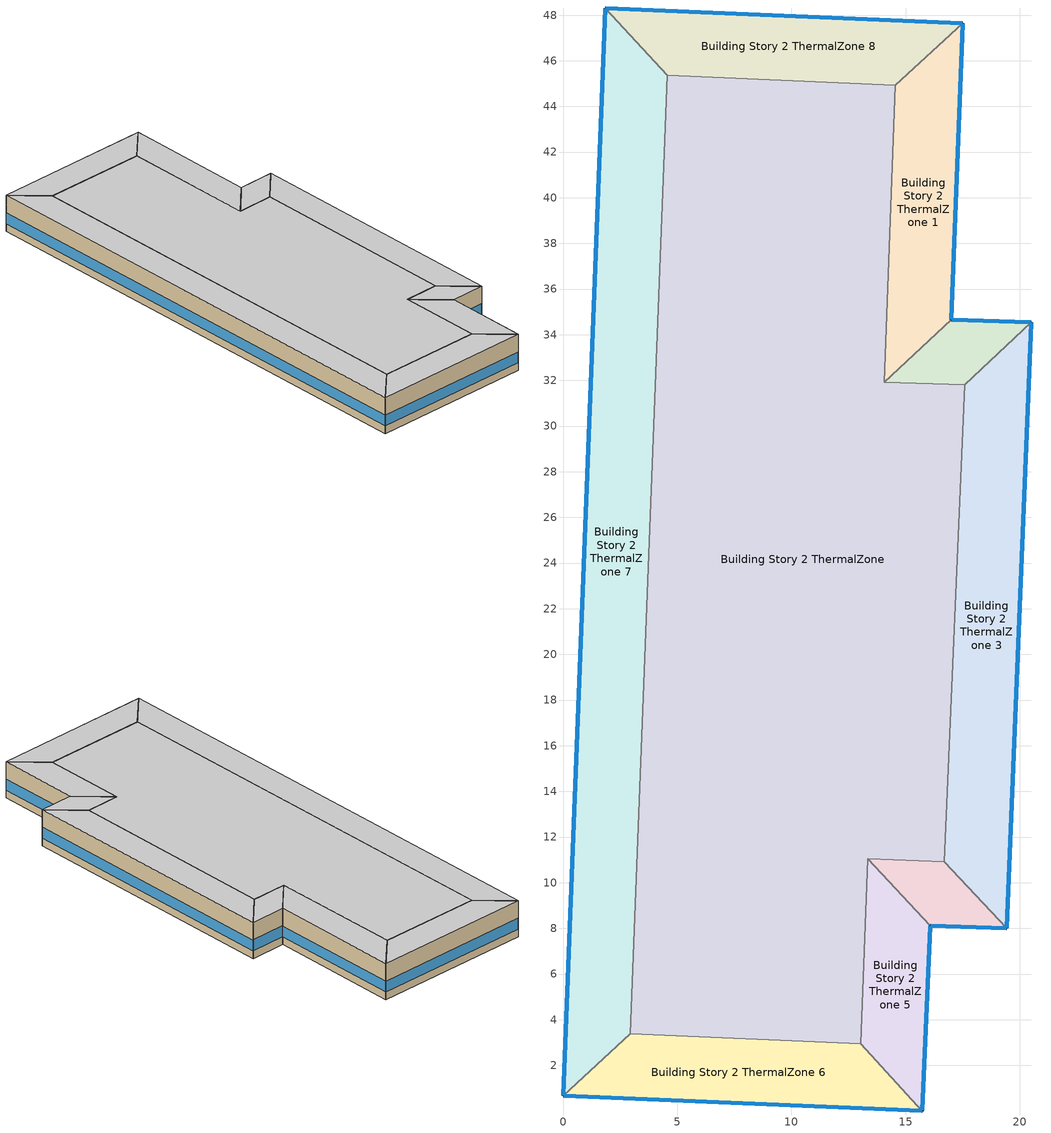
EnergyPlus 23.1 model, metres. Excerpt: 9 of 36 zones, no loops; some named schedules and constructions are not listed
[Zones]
Building Story 2 ThermalZone
 floor adiabatic (Typical Interior Ceiling): 14.56,44.93 14.07,31.92 17.59,31.82 16.71,10.93 13.36,11.04 13.03,2.94 2.94,3.38 4.55,45.37 z3.6
 wall adiabatic (Typical Interior Wall): 14.07,31.92 14.56,44.93 4.55,45.37 2.94,3.38 13.03,2.94 13.36,11.04 16.71,10.93 17.59,31.82 14.07,31.92 z3.6:7.2
 ceiling adiabatic (Typical Interior Floor): 4.55,45.37 2.94,3.38 13.03,2.94 13.36,11.04 16.71,10.93 17.59,31.82 14.07,31.92 14.56,44.93 z7.2
Building Story 2 ThermalZone 1
 floor adiabatic (Typical Interior Ceiling): 17.5,47.64 17,34.65 14.07,31.92 14.56,44.93 z3.6
 wall outside (Typical Insulated Steel Framed Exterior Wall R-20.41): 17,34.65 17.5,47.64 z3.6:7.2
 wall adiabatic (Typical Interior Wall): 17.5,47.64 14.56,44.93 14.07,31.92 17,34.65 z3.6:7.2
 window (U 0.48 SHGC 0.40 Dbl Ref-D Clr 6mm/13mm): 17,34.68 17.5,47.62 z4.36:5.45
 ceiling adiabatic (Typical Interior Floor): 14.56,44.93 14.07,31.92 17,34.65 17.5,47.64 z7.2
Building Story 2 ThermalZone 2
 floor adiabatic (Typical Interior Ceiling): 17,34.65 20.52,34.54 17.59,31.82 14.07,31.92 z3.6
 wall outside (Typical Insulated Steel Framed Exterior Wall R-20.41): 20.52,34.54 17,34.65 z3.6:7.2
 wall adiabatic (Typical Interior Wall): 17,34.65 14.07,31.92 17.59,31.82 20.52,34.54 z3.6:7.2
 window (U 0.48 SHGC 0.40 Dbl Ref-D Clr 6mm/13mm): 20.49,34.54 17.02,34.65 z4.36:5.46
 ceiling adiabatic (Typical Interior Floor): 14.07,31.92 17.59,31.82 20.52,34.54 17,34.65 z7.2
Building Story 2 ThermalZone 3
 floor adiabatic (Typical Interior Ceiling): 20.52,34.54 19.43,8 16.71,10.93 17.59,31.82 z3.6
 wall outside (Typical Insulated Steel Framed Exterior Wall R-20.41): 19.43,8 20.52,34.54 z3.6:7.2
 wall adiabatic (Typical Interior Wall): 20.52,34.54 17.59,31.82 16.71,10.93 19.43,8 z3.6:7.2
 window (U 0.48 SHGC 0.40 Dbl Ref-D Clr 6mm/13mm): 19.43,8.02 20.51,34.51 z4.36:5.44
 ceiling adiabatic (Typical Interior Floor): 17.59,31.82 16.71,10.93 19.43,8 20.52,34.54 z7.2
Building Story 2 ThermalZone 4
 floor adiabatic (Typical Interior Ceiling): 19.43,8 16.08,8.11 13.36,11.04 16.71,10.93 z3.6
 wall outside (Typical Insulated Steel Framed Exterior Wall R-20.41): 16.08,8.11 19.43,8 z3.6:7.2
 wall adiabatic (Typical Interior Wall): 19.43,8 16.71,10.93 13.36,11.04 16.08,8.11 z3.6:7.2
 window (U 0.48 SHGC 0.40 Dbl Ref-D Clr 6mm/13mm): 16.1,8.11 19.4,8 z4.36:5.46
 ceiling adiabatic (Typical Interior Floor): 16.71,10.93 13.36,11.04 16.08,8.11 19.43,8 z7.2
Building Story 2 ThermalZone 5
 floor adiabatic (Typical Interior Ceiling): 16.08,8.11 15.74,0 13.03,2.94 13.36,11.04 z3.6
 wall outside (Typical Insulated Steel Framed Exterior Wall R-20.41): 15.74,0 16.08,8.11 z3.6:7.2
 wall adiabatic (Typical Interior Wall): 16.08,8.11 13.36,11.04 13.03,2.94 15.74,0 z3.6:7.2
 window (U 0.48 SHGC 0.40 Dbl Ref-D Clr 6mm/13mm): 15.74,0.03 16.08,8.08 z4.36:5.45
 ceiling adiabatic (Typical Interior Floor): 13.36,11.04 13.03,2.94 15.74,0 16.08,8.11 z7.2
Building Story 2 ThermalZone 6
 floor adiabatic (Typical Interior Ceiling): 15.74,0 0,0.67 2.94,3.38 13.03,2.94 z3.6
 wall outside (Typical Insulated Steel Framed Exterior Wall R-20.41): 0,0.67 15.74,0 z3.6:7.2
 wall adiabatic (Typical Interior Wall): 15.74,0 13.03,2.94 2.94,3.38 0,0.67 z3.6:7.2
 window (U 0.48 SHGC 0.40 Dbl Ref-D Clr 6mm/13mm): 0.03,0.67 15.72,0 z4.36:5.45
 ceiling adiabatic (Typical Interior Ceiling): 13.03,2.94 2.94,3.38 0,0.67 15.74,0 z7.2
Building Story 2 ThermalZone 7
 floor adiabatic (Typical Interior Floor): 0,0.67 1.84,48.31 4.55,45.37 2.94,3.38 z3.6
 wall outside (Typical Insulated Steel Framed Exterior Wall R-20.41): 1.84,48.31 0,0.67 z3.6:7.2
 wall adiabatic (Typical Interior Wall): 0,0.67 2.94,3.38 4.55,45.37 1.84,48.31 z3.6:7.2
 window (U 0.48 SHGC 0.40 Dbl Ref-D Clr 6mm/13mm): 1.84,48.29 0,0.69 z4.36:5.44
 ceiling adiabatic (Typical Interior Ceiling): 2.94,3.38 4.55,45.37 1.84,48.31 0,0.67 z7.2
Building Story 2 ThermalZone 8
 floor adiabatic (Typical Interior Floor): 1.84,48.31 17.5,47.64 14.56,44.93 4.55,45.37 z3.6
 wall outside (Typical Insulated Steel Framed Exterior Wall R-20.41): 17.5,47.64 1.84,48.31 z3.6:7.2
 wall adiabatic (Typical Interior Wall): 1.84,48.31 4.55,45.37 14.56,44.93 17.5,47.64 z3.6:7.2
 window (U 0.48 SHGC 0.40 Dbl Ref-D Clr 6mm/13mm): 17.48,47.65 1.87,48.31 z4.36:5.45
 ceiling adiabatic (Typical Interior Ceiling): 4.55,45.37 14.56,44.93 17.5,47.64 1.84,48.31 z7.2
[Schedule:Day:Interval]
SchoolSecondary KITCHEN_ELEC_EQUIP_SCH Wknd Day; SchoolSecondary KITCHEN_ELEC_EQUIP_SCH Wknd Day 1; SchoolSecondary KITCHEN_ELEC_EQUIP_SCH Default; SchoolSecondary KITCHEN_ELEC_EQUIP_SCH Winter Design Day: No, 24:00, 0.1
SchoolSecondary KITCHEN_ELEC_EQUIP_SCH Wkdy Day; SchoolSecondary KITCHEN_ELEC_EQUIP_SCH Wkdy Day 1; SchoolSecondary KITCHEN_ELEC_EQUIP_SCH Wkdy Day 2; SchoolSecondary KITCHEN_ELEC_EQUIP_SCH Summer Design Day: No, 08:00, 0.1, 10:00, 0.15, 13:00, 0.25, 15:00, 0.15, 24:00, 0.1
SchoolSecondary KITCHEN_GAS_EQUIP_SCH Wknd Day; SchoolSecondary KITCHEN_GAS_EQUIP_SCH Wknd Day 1; SchoolSecondary KITCHEN_GAS_EQUIP_SCH Default; SchoolSecondary KITCHEN_GAS_EQUIP_SCH Winter Design Day: No, 24:00, 0.02
SchoolSecondary KITCHEN_GAS_EQUIP_SCH Wkdy|SmrDsn Day; SchoolSecondary KITCHEN_GAS_EQUIP_SCH Wkdy|SmrDsn Day 1; SchoolSecondary KITCHEN_GAS_EQUIP_SCH Wkdy|SmrDsn Day 2; SchoolSecondary KITCHEN_GAS_EQUIP_SCH Summer Design Day: No, 08:00, 0.02, 10:00, 0.15, 13:00, 0.2, 15:00, 0.1, 24:00, 0.02
[Schedule:Week:Daily]
SchoolSecondary BLDG_LIGHT_SCH_2013 Week Rule - Jan1-Jun24: SchoolSecondary BLDG_LIGHT_SCH_2013 Wknd Day, SchoolSecondary BLDG_LIGHT_SCH_2013 Wkdy Day, SchoolSecondary BLDG_LIGHT_SCH_2013 Wkdy Day, SchoolSecondary BLDG_LIGHT_SCH_2013 Wkdy Day, SchoolSecondary BLDG_LIGHT_SCH_2013 Wkdy Day, SchoolSecondary BLDG_LIGHT_SCH_2013 Wkdy Day, SchoolSecondary BLDG_LIGHT_SCH_2013 Wknd Day, SchoolSecondary BLDG_LIGHT_SCH_2013 Default, SchoolSecondary BLDG_LIGHT_SCH_2013 Summer Design Day, SchoolSecondary BLDG_LIGHT_SCH_2013 Winter Design Day, SchoolSecondary BLDG_LIGHT_SCH_2013 Default, SchoolSecondary BLDG_LIGHT_SCH_2013 Default
SchoolSecondary BLDG_LIGHT_SCH_2013 Week Rule - Jun25-Jul1: SchoolSecondary BLDG_LIGHT_SCH_2013 Wknd Day, SchoolSecondary BLDG_LIGHT_SCH_2013 Wkdy Day, SchoolSecondary BLDG_LIGHT_SCH_2013 Wkdy Day, SchoolSecondary BLDG_LIGHT_SCH_2013 Wkdy Day, SchoolSecondary BLDG_LIGHT_SCH_2013 Wkdy Day, SchoolSecondary BLDG_LIGHT_SCH_2013 Wkdy Day, SchoolSecondary BLDG_LIGHT_SCH_2013 Wknd Day 1, SchoolSecondary BLDG_LIGHT_SCH_2013 Default, SchoolSecondary BLDG_LIGHT_SCH_2013 Summer Design Day, SchoolSecondary BLDG_LIGHT_SCH_2013 Winter Design Day, SchoolSecondary BLDG_LIGHT_SCH_2013 Default, SchoolSecondary BLDG_LIGHT_SCH_2013 Default
SchoolSecondary BLDG_LIGHT_SCH_2013 Week Rule - Jul2-Aug26: SchoolSecondary BLDG_LIGHT_SCH_2013 Wknd Day 1, SchoolSecondary BLDG_LIGHT_SCH_2013 Wkdy Day 1, SchoolSecondary BLDG_LIGHT_SCH_2013 Wkdy Day 1, SchoolSecondary BLDG_LIGHT_SCH_2013 Wkdy Day 1, SchoolSecondary BLDG_LIGHT_SCH_2013 Wkdy Day 1, SchoolSecondary BLDG_LIGHT_SCH_2013 Wkdy Day 1, SchoolSecondary BLDG_LIGHT_SCH_2013 Wknd Day 1, SchoolSecondary BLDG_LIGHT_SCH_2013 Default, SchoolSecondary BLDG_LIGHT_SCH_2013 Summer Design Day, SchoolSecondary BLDG_LIGHT_SCH_2013 Winter Design Day, SchoolSecondary BLDG_LIGHT_SCH_2013 Default, SchoolSecondary BLDG_LIGHT_SCH_2013 Default
SchoolSecondary BLDG_LIGHT_SCH_2013 Week Rule - Aug27-Sep2: SchoolSecondary BLDG_LIGHT_SCH_2013 Wknd Day 1, SchoolSecondary BLDG_LIGHT_SCH_2013 Wkdy Day 1, SchoolSecondary BLDG_LIGHT_SCH_2013 Wkdy Day 1, SchoolSecondary BLDG_LIGHT_SCH_2013 Wkdy Day 1, SchoolSecondary BLDG_LIGHT_SCH_2013 Wkdy Day 1, SchoolSecondary BLDG_LIGHT_SCH_2013 Wkdy Day 2, SchoolSecondary BLDG_LIGHT_SCH_2013 Default, SchoolSecondary BLDG_LIGHT_SCH_2013 Default, SchoolSecondary BLDG_LIGHT_SCH_2013 Summer Design Day, SchoolSecondary BLDG_LIGHT_SCH_2013 Winter Design Day, SchoolSecondary BLDG_LIGHT_SCH_2013 Default, SchoolSecondary BLDG_LIGHT_SCH_2013 Default
SchoolSecondary BLDG_LIGHT_SCH_2013 Week Rule - Sep3-Dec31: SchoolSecondary BLDG_LIGHT_SCH_2013 Default, SchoolSecondary BLDG_LIGHT_SCH_2013 Wkdy Day 2, SchoolSecondary BLDG_LIGHT_SCH_2013 Wkdy Day 2, SchoolSecondary BLDG_LIGHT_SCH_2013 Wkdy Day 2, SchoolSecondary BLDG_LIGHT_SCH_2013 Wkdy Day 2, SchoolSecondary BLDG_LIGHT_SCH_2013 Wkdy Day 2, SchoolSecondary BLDG_LIGHT_SCH_2013 Default, SchoolSecondary BLDG_LIGHT_SCH_2013 Default, SchoolSecondary BLDG_LIGHT_SCH_2013 Summer Design Day, SchoolSecondary BLDG_LIGHT_SCH_2013 Winter Design Day, SchoolSecondary BLDG_LIGHT_SCH_2013 Default, SchoolSecondary BLDG_LIGHT_SCH_2013 Default
SchoolSecondary BLDG_LIGHT_LIBRARY_SCH_2013 Week Rule - Jan1-Jun24: SchoolSecondary BLDG_LIGHT_LIBRARY_SCH_2013 Wknd Day, SchoolSecondary BLDG_LIGHT_LIBRARY_SCH_2013 Wkdy Day, SchoolSecondary BLDG_LIGHT_LIBRARY_SCH_2013 Wkdy Day, SchoolSecondary BLDG_LIGHT_LIBRARY_SCH_2013 Wkdy Day, SchoolSecondary BLDG_LIGHT_LIBRARY_SCH_2013 Wkdy Day, SchoolSecondary BLDG_LIGHT_LIBRARY_SCH_2013 Wkdy Day, SchoolSecondary BLDG_LIGHT_LIBRARY_SCH_2013 Wknd Day, SchoolSecondary BLDG_LIGHT_LIBRARY_SCH_2013 Default, SchoolSecondary BLDG_LIGHT_LIBRARY_SCH_2013 Summer Design Day, SchoolSecondary BLDG_LIGHT_LIBRARY_SCH_2013 Winter Design Day, SchoolSecondary BLDG_LIGHT_LIBRARY_SCH_2013 Default, SchoolSecondary BLDG_LIGHT_LIBRARY_SCH_2013 Default
SchoolSecondary BLDG_LIGHT_LIBRARY_SCH_2013 Week Rule - Jun25-Jul1: SchoolSecondary BLDG_LIGHT_LIBRARY_SCH_2013 Wknd Day, SchoolSecondary BLDG_LIGHT_LIBRARY_SCH_2013 Wkdy Day, SchoolSecondary BLDG_LIGHT_LIBRARY_SCH_2013 Wkdy Day, SchoolSecondary BLDG_LIGHT_LIBRARY_SCH_2013 Wkdy Day, SchoolSecondary BLDG_LIGHT_LIBRARY_SCH_2013 Wkdy Day, SchoolSecondary BLDG_LIGHT_LIBRARY_SCH_2013 Wkdy Day, SchoolSecondary BLDG_LIGHT_LIBRARY_SCH_2013 Wknd Day 1, SchoolSecondary BLDG_LIGHT_LIBRARY_SCH_2013 Default, SchoolSecondary BLDG_LIGHT_LIBRARY_SCH_2013 Summer Design Day, SchoolSecondary BLDG_LIGHT_LIBRARY_SCH_2013 Winter Design Day, SchoolSecondary BLDG_LIGHT_LIBRARY_SCH_2013 Default, SchoolSecondary BLDG_LIGHT_LIBRARY_SCH_2013 Default
SchoolSecondary BLDG_LIGHT_LIBRARY_SCH_2013 Week Rule - Jul2-Aug26: SchoolSecondary BLDG_LIGHT_LIBRARY_SCH_2013 Wknd Day 1, SchoolSecondary BLDG_LIGHT_LIBRARY_SCH_2013 Wkdy Day 1, SchoolSecondary BLDG_LIGHT_LIBRARY_SCH_2013 Wkdy Day 1, SchoolSecondary BLDG_LIGHT_LIBRARY_SCH_2013 Wkdy Day 1, SchoolSecondary BLDG_LIGHT_LIBRARY_SCH_2013 Wkdy Day 1, SchoolSecondary BLDG_LIGHT_LIBRARY_SCH_2013 Wkdy Day 1, SchoolSecondary BLDG_LIGHT_LIBRARY_SCH_2013 Wknd Day 1, SchoolSecondary BLDG_LIGHT_LIBRARY_SCH_2013 Default, SchoolSecondary BLDG_LIGHT_LIBRARY_SCH_2013 Summer Design Day, SchoolSecondary BLDG_LIGHT_LIBRARY_SCH_2013 Winter Design Day, SchoolSecondary BLDG_LIGHT_LIBRARY_SCH_2013 Default, SchoolSecondary BLDG_LIGHT_LIBRARY_SCH_2013 Default
SchoolSecondary BLDG_LIGHT_LIBRARY_SCH_2013 Week Rule - Aug27-Sep2: SchoolSecondary BLDG_LIGHT_LIBRARY_SCH_2013 Wknd Day 1, SchoolSecondary BLDG_LIGHT_LIBRARY_SCH_2013 Wkdy Day 1, SchoolSecondary BLDG_LIGHT_LIBRARY_SCH_2013 Wkdy Day 1, SchoolSecondary BLDG_LIGHT_LIBRARY_SCH_2013 Wkdy Day 1, SchoolSecondary BLDG_LIGHT_LIBRARY_SCH_2013 Wkdy Day 1, SchoolSecondary BLDG_LIGHT_LIBRARY_SCH_2013 Wkdy Day 2, SchoolSecondary BLDG_LIGHT_LIBRARY_SCH_2013 Default, SchoolSecondary BLDG_LIGHT_LIBRARY_SCH_2013 Default, SchoolSecondary BLDG_LIGHT_LIBRARY_SCH_2013 Summer Design Day, SchoolSecondary BLDG_LIGHT_LIBRARY_SCH_2013 Winter Design Day, SchoolSecondary BLDG_LIGHT_LIBRARY_SCH_2013 Default, SchoolSecondary BLDG_LIGHT_LIBRARY_SCH_2013 Default
SchoolSecondary BLDG_LIGHT_LIBRARY_SCH_2013 Week Rule - Sep3-Dec31: SchoolSecondary BLDG_LIGHT_LIBRARY_SCH_2013 Default, SchoolSecondary BLDG_LIGHT_LIBRARY_SCH_2013 Wkdy Day 2, SchoolSecondary BLDG_LIGHT_LIBRARY_SCH_2013 Wkdy Day 2, SchoolSecondary BLDG_LIGHT_LIBRARY_SCH_2013 Wkdy Day 2, SchoolSecondary BLDG_LIGHT_LIBRARY_SCH_2013 Wkdy Day 2, SchoolSecondary BLDG_LIGHT_LIBRARY_SCH_2013 Wkdy Day 2, SchoolSecondary BLDG_LIGHT_LIBRARY_SCH_2013 Default, SchoolSecondary BLDG_LIGHT_LIBRARY_SCH_2013 Default, SchoolSecondary BLDG_LIGHT_LIBRARY_SCH_2013 Summer Design Day, SchoolSecondary BLDG_LIGHT_LIBRARY_SCH_2013 Winter Design Day, SchoolSecondary BLDG_LIGHT_LIBRARY_SCH_2013 Default, SchoolSecondary BLDG_LIGHT_LIBRARY_SCH_2013 Default
SchoolSecondary BLDG_LIGHT_LOBBYFLR1_SCH_2013 Week Rule - Jan1-Jun24: SchoolSecondary BLDG_LIGHT_LOBBYFLR1_SCH_2013 Wknd Day, SchoolSecondary BLDG_LIGHT_LOBBYFLR1_SCH_2013 Wkdy Day, SchoolSecondary BLDG_LIGHT_LOBBYFLR1_SCH_2013 Wkdy Day, SchoolSecondary BLDG_LIGHT_LOBBYFLR1_SCH_2013 Wkdy Day, SchoolSecondary BLDG_LIGHT_LOBBYFLR1_SCH_2013 Wkdy Day, SchoolSecondary BLDG_LIGHT_LOBBYFLR1_SCH_2013 Wkdy Day, SchoolSecondary BLDG_LIGHT_LOBBYFLR1_SCH_2013 Wknd Day, SchoolSecondary BLDG_LIGHT_LOBBYFLR1_SCH_2013 Default, SchoolSecondary BLDG_LIGHT_LOBBYFLR1_SCH_2013 Summer Design Day, SchoolSecondary BLDG_LIGHT_LOBBYFLR1_SCH_2013 Winter Design Day, SchoolSecondary BLDG_LIGHT_LOBBYFLR1_SCH_2013 Default, SchoolSecondary BLDG_LIGHT_LOBBYFLR1_SCH_2013 Default
SchoolSecondary BLDG_LIGHT_LOBBYFLR1_SCH_2013 Week Rule - Jun25-Jul1: SchoolSecondary BLDG_LIGHT_LOBBYFLR1_SCH_2013 Wknd Day, SchoolSecondary BLDG_LIGHT_LOBBYFLR1_SCH_2013 Wkdy Day, SchoolSecondary BLDG_LIGHT_LOBBYFLR1_SCH_2013 Wkdy Day, SchoolSecondary BLDG_LIGHT_LOBBYFLR1_SCH_2013 Wkdy Day, SchoolSecondary BLDG_LIGHT_LOBBYFLR1_SCH_2013 Wkdy Day, SchoolSecondary BLDG_LIGHT_LOBBYFLR1_SCH_2013 Wkdy Day, SchoolSecondary BLDG_LIGHT_LOBBYFLR1_SCH_2013 Wknd Day 1, SchoolSecondary BLDG_LIGHT_LOBBYFLR1_SCH_2013 Default, SchoolSecondary BLDG_LIGHT_LOBBYFLR1_SCH_2013 Summer Design Day, SchoolSecondary BLDG_LIGHT_LOBBYFLR1_SCH_2013 Winter Design Day, SchoolSecondary BLDG_LIGHT_LOBBYFLR1_SCH_2013 Default, SchoolSecondary BLDG_LIGHT_LOBBYFLR1_SCH_2013 Default
SchoolSecondary BLDG_LIGHT_LOBBYFLR1_SCH_2013 Week Rule - Jul2-Aug26: SchoolSecondary BLDG_LIGHT_LOBBYFLR1_SCH_2013 Wknd Day 1, SchoolSecondary BLDG_LIGHT_LOBBYFLR1_SCH_2013 Wkdy Day 1, SchoolSecondary BLDG_LIGHT_LOBBYFLR1_SCH_2013 Wkdy Day 1, SchoolSecondary BLDG_LIGHT_LOBBYFLR1_SCH_2013 Wkdy Day 1, SchoolSecondary BLDG_LIGHT_LOBBYFLR1_SCH_2013 Wkdy Day 1, SchoolSecondary BLDG_LIGHT_LOBBYFLR1_SCH_2013 Wkdy Day 1, SchoolSecondary BLDG_LIGHT_LOBBYFLR1_SCH_2013 Wknd Day 1, SchoolSecondary BLDG_LIGHT_LOBBYFLR1_SCH_2013 Default, SchoolSecondary BLDG_LIGHT_LOBBYFLR1_SCH_2013 Summer Design Day, SchoolSecondary BLDG_LIGHT_LOBBYFLR1_SCH_2013 Winter Design Day, SchoolSecondary BLDG_LIGHT_LOBBYFLR1_SCH_2013 Default, SchoolSecondary BLDG_LIGHT_LOBBYFLR1_SCH_2013 Default
SchoolSecondary BLDG_LIGHT_LOBBYFLR1_SCH_2013 Week Rule - Aug27-Sep2: SchoolSecondary BLDG_LIGHT_LOBBYFLR1_SCH_2013 Wknd Day 1, SchoolSecondary BLDG_LIGHT_LOBBYFLR1_SCH_2013 Wkdy Day 1, SchoolSecondary BLDG_LIGHT_LOBBYFLR1_SCH_2013 Wkdy Day 1, SchoolSecondary BLDG_LIGHT_LOBBYFLR1_SCH_2013 Wkdy Day 1, SchoolSecondary BLDG_LIGHT_LOBBYFLR1_SCH_2013 Wkdy Day 1, SchoolSecondary BLDG_LIGHT_LOBBYFLR1_SCH_2013 Wkdy Day 2, SchoolSecondary BLDG_LIGHT_LOBBYFLR1_SCH_2013 Default, SchoolSecondary BLDG_LIGHT_LOBBYFLR1_SCH_2013 Default, SchoolSecondary BLDG_LIGHT_LOBBYFLR1_SCH_2013 Summer Design Day, SchoolSecondary BLDG_LIGHT_LOBBYFLR1_SCH_2013 Winter Design Day, SchoolSecondary BLDG_LIGHT_LOBBYFLR1_SCH_2013 Default, SchoolSecondary BLDG_LIGHT_LOBBYFLR1_SCH_2013 Default
SchoolSecondary BLDG_LIGHT_LOBBYFLR1_SCH_2013 Week Rule - Sep3-Dec31: SchoolSecondary BLDG_LIGHT_LOBBYFLR1_SCH_2013 Default, SchoolSecondary BLDG_LIGHT_LOBBYFLR1_SCH_2013 Wkdy Day 2, SchoolSecondary BLDG_LIGHT_LOBBYFLR1_SCH_2013 Wkdy Day 2, SchoolSecondary BLDG_LIGHT_LOBBYFLR1_SCH_2013 Wkdy Day 2, SchoolSecondary BLDG_LIGHT_LOBBYFLR1_SCH_2013 Wkdy Day 2, SchoolSecondary BLDG_LIGHT_LOBBYFLR1_SCH_2013 Wkdy Day 2, SchoolSecondary BLDG_LIGHT_LOBBYFLR1_SCH_2013 Default, SchoolSecondary BLDG_LIGHT_LOBBYFLR1_SCH_2013 Default, SchoolSecondary BLDG_LIGHT_LOBBYFLR1_SCH_2013 Summer Design Day, SchoolSecondary BLDG_LIGHT_LOBBYFLR1_SCH_2013 Winter Design Day, SchoolSecondary BLDG_LIGHT_LOBBYFLR1_SCH_2013 Default, SchoolSecondary BLDG_LIGHT_LOBBYFLR1_SCH_2013 Default
SchoolSecondary BLDG_LIGHT_MECHANICAL_SCH_2013 Week Rule - Jan1-Jun24: SchoolSecondary BLDG_LIGHT_MECHANICAL_SCH_2013 Wknd Day, SchoolSecondary BLDG_LIGHT_MECHANICAL_SCH_2013 Wkdy Day, SchoolSecondary BLDG_LIGHT_MECHANICAL_SCH_2013 Wkdy Day, SchoolSecondary BLDG_LIGHT_MECHANICAL_SCH_2013 Wkdy Day, SchoolSecondary BLDG_LIGHT_MECHANICAL_SCH_2013 Wkdy Day, SchoolSecondary BLDG_LIGHT_MECHANICAL_SCH_2013 Wkdy Day, SchoolSecondary BLDG_LIGHT_MECHANICAL_SCH_2013 Wknd Day, SchoolSecondary BLDG_LIGHT_MECHANICAL_SCH_2013 Default, SchoolSecondary BLDG_LIGHT_MECHANICAL_SCH_2013 Summer Design Day, SchoolSecondary BLDG_LIGHT_MECHANICAL_SCH_2013 Winter Design Day, SchoolSecondary BLDG_LIGHT_MECHANICAL_SCH_2013 Default, SchoolSecondary BLDG_LIGHT_MECHANICAL_SCH_2013 Default
SchoolSecondary BLDG_LIGHT_MECHANICAL_SCH_2013 Week Rule - Jun25-Jul1: SchoolSecondary BLDG_LIGHT_MECHANICAL_SCH_2013 Wknd Day, SchoolSecondary BLDG_LIGHT_MECHANICAL_SCH_2013 Wkdy Day, SchoolSecondary BLDG_LIGHT_MECHANICAL_SCH_2013 Wkdy Day, SchoolSecondary BLDG_LIGHT_MECHANICAL_SCH_2013 Wkdy Day, SchoolSecondary BLDG_LIGHT_MECHANICAL_SCH_2013 Wkdy Day, SchoolSecondary BLDG_LIGHT_MECHANICAL_SCH_2013 Wkdy Day, SchoolSecondary BLDG_LIGHT_MECHANICAL_SCH_2013 Wknd Day 1, SchoolSecondary BLDG_LIGHT_MECHANICAL_SCH_2013 Default, SchoolSecondary BLDG_LIGHT_MECHANICAL_SCH_2013 Summer Design Day, SchoolSecondary BLDG_LIGHT_MECHANICAL_SCH_2013 Winter Design Day, SchoolSecondary BLDG_LIGHT_MECHANICAL_SCH_2013 Default, SchoolSecondary BLDG_LIGHT_MECHANICAL_SCH_2013 Default
SchoolSecondary BLDG_LIGHT_MECHANICAL_SCH_2013 Week Rule - Jul2-Aug26: SchoolSecondary BLDG_LIGHT_MECHANICAL_SCH_2013 Wknd Day 1, SchoolSecondary BLDG_LIGHT_MECHANICAL_SCH_2013 Wkdy Day 1, SchoolSecondary BLDG_LIGHT_MECHANICAL_SCH_2013 Wkdy Day 1, SchoolSecondary BLDG_LIGHT_MECHANICAL_SCH_2013 Wkdy Day 1, SchoolSecondary BLDG_LIGHT_MECHANICAL_SCH_2013 Wkdy Day 1, SchoolSecondary BLDG_LIGHT_MECHANICAL_SCH_2013 Wkdy Day 1, SchoolSecondary BLDG_LIGHT_MECHANICAL_SCH_2013 Wknd Day 1, SchoolSecondary BLDG_LIGHT_MECHANICAL_SCH_2013 Default, SchoolSecondary BLDG_LIGHT_MECHANICAL_SCH_2013 Summer Design Day, SchoolSecondary BLDG_LIGHT_MECHANICAL_SCH_2013 Winter Design Day, SchoolSecondary BLDG_LIGHT_MECHANICAL_SCH_2013 Default, SchoolSecondary BLDG_LIGHT_MECHANICAL_SCH_2013 Default
SchoolSecondary BLDG_LIGHT_MECHANICAL_SCH_2013 Week Rule - Aug27-Sep2: SchoolSecondary BLDG_LIGHT_MECHANICAL_SCH_2013 Wknd Day 1, SchoolSecondary BLDG_LIGHT_MECHANICAL_SCH_2013 Wkdy Day 1, SchoolSecondary BLDG_LIGHT_MECHANICAL_SCH_2013 Wkdy Day 1, SchoolSecondary BLDG_LIGHT_MECHANICAL_SCH_2013 Wkdy Day 1, SchoolSecondary BLDG_LIGHT_MECHANICAL_SCH_2013 Wkdy Day 1, SchoolSecondary BLDG_LIGHT_MECHANICAL_SCH_2013 Wkdy Day 2, SchoolSecondary BLDG_LIGHT_MECHANICAL_SCH_2013 Default, SchoolSecondary BLDG_LIGHT_MECHANICAL_SCH_2013 Default, SchoolSecondary BLDG_LIGHT_MECHANICAL_SCH_2013 Summer Design Day, SchoolSecondary BLDG_LIGHT_MECHANICAL_SCH_2013 Winter Design Day, SchoolSecondary BLDG_LIGHT_MECHANICAL_SCH_2013 Default, SchoolSecondary BLDG_LIGHT_MECHANICAL_SCH_2013 Default
SchoolSecondary BLDG_LIGHT_MECHANICAL_SCH_2013 Week Rule - Sep3-Dec31: SchoolSecondary BLDG_LIGHT_MECHANICAL_SCH_2013 Default, SchoolSecondary BLDG_LIGHT_MECHANICAL_SCH_2013 Wkdy Day 2, SchoolSecondary BLDG_LIGHT_MECHANICAL_SCH_2013 Wkdy Day 2, SchoolSecondary BLDG_LIGHT_MECHANICAL_SCH_2013 Wkdy Day 2, SchoolSecondary BLDG_LIGHT_MECHANICAL_SCH_2013 Wkdy Day 2, SchoolSecondary BLDG_LIGHT_MECHANICAL_SCH_2013 Wkdy Day 2, SchoolSecondary BLDG_LIGHT_MECHANICAL_SCH_2013 Default, SchoolSecondary BLDG_LIGHT_MECHANICAL_SCH_2013 Default, SchoolSecondary BLDG_LIGHT_MECHANICAL_SCH_2013 Summer Design Day, SchoolSecondary BLDG_LIGHT_MECHANICAL_SCH_2013 Winter Design Day, SchoolSecondary BLDG_LIGHT_MECHANICAL_SCH_2013 Default, SchoolSecondary BLDG_LIGHT_MECHANICAL_SCH_2013 Default
SchoolSecondary BLDG_LIGHT_OFFICE_SCH_2013 Week Rule - Jan1-Jun24: SchoolSecondary BLDG_LIGHT_OFFICE_SCH_2013 Wknd Day, SchoolSecondary BLDG_LIGHT_OFFICE_SCH_2013 Wkdy Day, SchoolSecondary BLDG_LIGHT_OFFICE_SCH_2013 Wkdy Day, SchoolSecondary BLDG_LIGHT_OFFICE_SCH_2013 Wkdy Day, SchoolSecondary BLDG_LIGHT_OFFICE_SCH_2013 Wkdy Day, SchoolSecondary BLDG_LIGHT_OFFICE_SCH_2013 Wkdy Day, SchoolSecondary BLDG_LIGHT_OFFICE_SCH_2013 Wknd Day, SchoolSecondary BLDG_LIGHT_OFFICE_SCH_2013 Default, SchoolSecondary BLDG_LIGHT_OFFICE_SCH_2013 Summer Design Day, SchoolSecondary BLDG_LIGHT_OFFICE_SCH_2013 Winter Design Day, SchoolSecondary BLDG_LIGHT_OFFICE_SCH_2013 Default, SchoolSecondary BLDG_LIGHT_OFFICE_SCH_2013 Default
SchoolSecondary BLDG_LIGHT_OFFICE_SCH_2013 Week Rule - Jun25-Jul1: SchoolSecondary BLDG_LIGHT_OFFICE_SCH_2013 Wknd Day, SchoolSecondary BLDG_LIGHT_OFFICE_SCH_2013 Wkdy Day, SchoolSecondary BLDG_LIGHT_OFFICE_SCH_2013 Wkdy Day, SchoolSecondary BLDG_LIGHT_OFFICE_SCH_2013 Wkdy Day, SchoolSecondary BLDG_LIGHT_OFFICE_SCH_2013 Wkdy Day, SchoolSecondary BLDG_LIGHT_OFFICE_SCH_2013 Wkdy Day, SchoolSecondary BLDG_LIGHT_OFFICE_SCH_2013 Wknd Day 1, SchoolSecondary BLDG_LIGHT_OFFICE_SCH_2013 Default, SchoolSecondary BLDG_LIGHT_OFFICE_SCH_2013 Summer Design Day, SchoolSecondary BLDG_LIGHT_OFFICE_SCH_2013 Winter Design Day, SchoolSecondary BLDG_LIGHT_OFFICE_SCH_2013 Default, SchoolSecondary BLDG_LIGHT_OFFICE_SCH_2013 Default
SchoolSecondary BLDG_LIGHT_OFFICE_SCH_2013 Week Rule - Jul2-Aug26: SchoolSecondary BLDG_LIGHT_OFFICE_SCH_2013 Wknd Day 1, SchoolSecondary BLDG_LIGHT_OFFICE_SCH_2013 Wkdy Day 1, SchoolSecondary BLDG_LIGHT_OFFICE_SCH_2013 Wkdy Day 1, SchoolSecondary BLDG_LIGHT_OFFICE_SCH_2013 Wkdy Day 1, SchoolSecondary BLDG_LIGHT_OFFICE_SCH_2013 Wkdy Day 1, SchoolSecondary BLDG_LIGHT_OFFICE_SCH_2013 Wkdy Day 1, SchoolSecondary BLDG_LIGHT_OFFICE_SCH_2013 Wknd Day 1, SchoolSecondary BLDG_LIGHT_OFFICE_SCH_2013 Default, SchoolSecondary BLDG_LIGHT_OFFICE_SCH_2013 Summer Design Day, SchoolSecondary BLDG_LIGHT_OFFICE_SCH_2013 Winter Design Day, SchoolSecondary BLDG_LIGHT_OFFICE_SCH_2013 Default, SchoolSecondary BLDG_LIGHT_OFFICE_SCH_2013 Default
SchoolSecondary BLDG_LIGHT_OFFICE_SCH_2013 Week Rule - Aug27-Sep2: SchoolSecondary BLDG_LIGHT_OFFICE_SCH_2013 Wknd Day 1, SchoolSecondary BLDG_LIGHT_OFFICE_SCH_2013 Wkdy Day 1, SchoolSecondary BLDG_LIGHT_OFFICE_SCH_2013 Wkdy Day 1, SchoolSecondary BLDG_LIGHT_OFFICE_SCH_2013 Wkdy Day 1, SchoolSecondary BLDG_LIGHT_OFFICE_SCH_2013 Wkdy Day 1, SchoolSecondary BLDG_LIGHT_OFFICE_SCH_2013 Wkdy Day 2, SchoolSecondary BLDG_LIGHT_OFFICE_SCH_2013 Default, SchoolSecondary BLDG_LIGHT_OFFICE_SCH_2013 Default, SchoolSecondary BLDG_LIGHT_OFFICE_SCH_2013 Summer Design Day, SchoolSecondary BLDG_LIGHT_OFFICE_SCH_2013 Winter Design Day, SchoolSecondary BLDG_LIGHT_OFFICE_SCH_2013 Default, SchoolSecondary BLDG_LIGHT_OFFICE_SCH_2013 Default
SchoolSecondary BLDG_LIGHT_OFFICE_SCH_2013 Week Rule - Sep3-Dec31: SchoolSecondary BLDG_LIGHT_OFFICE_SCH_2013 Default, SchoolSecondary BLDG_LIGHT_OFFICE_SCH_2013 Wkdy Day 2, SchoolSecondary BLDG_LIGHT_OFFICE_SCH_2013 Wkdy Day 2, SchoolSecondary BLDG_LIGHT_OFFICE_SCH_2013 Wkdy Day 2, SchoolSecondary BLDG_LIGHT_OFFICE_SCH_2013 Wkdy Day 2, SchoolSecondary BLDG_LIGHT_OFFICE_SCH_2013 Wkdy Day 2, SchoolSecondary BLDG_LIGHT_OFFICE_SCH_2013 Default, SchoolSecondary BLDG_LIGHT_OFFICE_SCH_2013 Default, SchoolSecondary BLDG_LIGHT_OFFICE_SCH_2013 Summer Design Day, SchoolSecondary BLDG_LIGHT_OFFICE_SCH_2013 Winter Design Day, SchoolSecondary BLDG_LIGHT_OFFICE_SCH_2013 Default, SchoolSecondary BLDG_LIGHT_OFFICE_SCH_2013 Default
SchoolSecondary BLDG_LIGHT_BATH_SCH_2013 Week Rule - Jan1-Jun24: SchoolSecondary BLDG_LIGHT_BATH_SCH_2013 Wknd Day, SchoolSecondary BLDG_LIGHT_BATH_SCH_2013 Wkdy Day, SchoolSecondary BLDG_LIGHT_BATH_SCH_2013 Wkdy Day, SchoolSecondary BLDG_LIGHT_BATH_SCH_2013 Wkdy Day, SchoolSecondary BLDG_LIGHT_BATH_SCH_2013 Wkdy Day, SchoolSecondary BLDG_LIGHT_BATH_SCH_2013 Wkdy Day, SchoolSecondary BLDG_LIGHT_BATH_SCH_2013 Wknd Day, SchoolSecondary BLDG_LIGHT_BATH_SCH_2013 Default, SchoolSecondary BLDG_LIGHT_BATH_SCH_2013 Summer Design Day, SchoolSecondary BLDG_LIGHT_BATH_SCH_2013 Winter Design Day, SchoolSecondary BLDG_LIGHT_BATH_SCH_2013 Default, SchoolSecondary BLDG_LIGHT_BATH_SCH_2013 Default
SchoolSecondary BLDG_LIGHT_BATH_SCH_2013 Week Rule - Jun25-Jul1: SchoolSecondary BLDG_LIGHT_BATH_SCH_2013 Wknd Day, SchoolSecondary BLDG_LIGHT_BATH_SCH_2013 Wkdy Day, SchoolSecondary BLDG_LIGHT_BATH_SCH_2013 Wkdy Day, SchoolSecondary BLDG_LIGHT_BATH_SCH_2013 Wkdy Day, SchoolSecondary BLDG_LIGHT_BATH_SCH_2013 Wkdy Day, SchoolSecondary BLDG_LIGHT_BATH_SCH_2013 Wkdy Day, SchoolSecondary BLDG_LIGHT_BATH_SCH_2013 Wknd Day 1, SchoolSecondary BLDG_LIGHT_BATH_SCH_2013 Default, SchoolSecondary BLDG_LIGHT_BATH_SCH_2013 Summer Design Day, SchoolSecondary BLDG_LIGHT_BATH_SCH_2013 Winter Design Day, SchoolSecondary BLDG_LIGHT_BATH_SCH_2013 Default, SchoolSecondary BLDG_LIGHT_BATH_SCH_2013 Default
SchoolSecondary BLDG_LIGHT_BATH_SCH_2013 Week Rule - Jul2-Aug26: SchoolSecondary BLDG_LIGHT_BATH_SCH_2013 Wknd Day 1, SchoolSecondary BLDG_LIGHT_BATH_SCH_2013 Wkdy Day 1, SchoolSecondary BLDG_LIGHT_BATH_SCH_2013 Wkdy Day 1, SchoolSecondary BLDG_LIGHT_BATH_SCH_2013 Wkdy Day 1, SchoolSecondary BLDG_LIGHT_BATH_SCH_2013 Wkdy Day 1, SchoolSecondary BLDG_LIGHT_BATH_SCH_2013 Wkdy Day 1, SchoolSecondary BLDG_LIGHT_BATH_SCH_2013 Wknd Day 1, SchoolSecondary BLDG_LIGHT_BATH_SCH_2013 Default, SchoolSecondary BLDG_LIGHT_BATH_SCH_2013 Summer Design Day, SchoolSecondary BLDG_LIGHT_BATH_SCH_2013 Winter Design Day, SchoolSecondary BLDG_LIGHT_BATH_SCH_2013 Default, SchoolSecondary BLDG_LIGHT_BATH_SCH_2013 Default
SchoolSecondary KITCHEN_ELEC_EQUIP_SCH Week Rule - Jan1-Jun24: SchoolSecondary KITCHEN_ELEC_EQUIP_SCH Wknd Day, SchoolSecondary KITCHEN_ELEC_EQUIP_SCH Wkdy Day, SchoolSecondary KITCHEN_ELEC_EQUIP_SCH Wkdy Day, SchoolSecondary KITCHEN_ELEC_EQUIP_SCH Wkdy Day, SchoolSecondary KITCHEN_ELEC_EQUIP_SCH Wkdy Day, SchoolSecondary KITCHEN_ELEC_EQUIP_SCH Wkdy Day, SchoolSecondary KITCHEN_ELEC_EQUIP_SCH Wknd Day, SchoolSecondary KITCHEN_ELEC_EQUIP_SCH Default, SchoolSecondary KITCHEN_ELEC_EQUIP_SCH Summer Design Day, SchoolSecondary KITCHEN_ELEC_EQUIP_SCH Winter Design Day, SchoolSecondary KITCHEN_ELEC_EQUIP_SCH Default, SchoolSecondary KITCHEN_ELEC_EQUIP_SCH Default
SchoolSecondary KITCHEN_ELEC_EQUIP_SCH Week Rule - Jun25-Jul1: SchoolSecondary KITCHEN_ELEC_EQUIP_SCH Wknd Day, SchoolSecondary KITCHEN_ELEC_EQUIP_SCH Wkdy Day, SchoolSecondary KITCHEN_ELEC_EQUIP_SCH Wkdy Day, SchoolSecondary KITCHEN_ELEC_EQUIP_SCH Wkdy Day, SchoolSecondary KITCHEN_ELEC_EQUIP_SCH Wkdy Day, SchoolSecondary KITCHEN_ELEC_EQUIP_SCH Wkdy Day, SchoolSecondary KITCHEN_ELEC_EQUIP_SCH Wknd Day 1, SchoolSecondary KITCHEN_ELEC_EQUIP_SCH Default, SchoolSecondary KITCHEN_ELEC_EQUIP_SCH Summer Design Day, SchoolSecondary KITCHEN_ELEC_EQUIP_SCH Winter Design Day, SchoolSecondary KITCHEN_ELEC_EQUIP_SCH Default, SchoolSecondary KITCHEN_ELEC_EQUIP_SCH Default
SchoolSecondary KITCHEN_ELEC_EQUIP_SCH Week Rule - Jul2-Aug26: SchoolSecondary KITCHEN_ELEC_EQUIP_SCH Wknd Day 1, SchoolSecondary KITCHEN_ELEC_EQUIP_SCH Wkdy Day 1, SchoolSecondary KITCHEN_ELEC_EQUIP_SCH Wkdy Day 1, SchoolSecondary KITCHEN_ELEC_EQUIP_SCH Wkdy Day 1, SchoolSecondary KITCHEN_ELEC_EQUIP_SCH Wkdy Day 1, SchoolSecondary KITCHEN_ELEC_EQUIP_SCH Wkdy Day 1, SchoolSecondary KITCHEN_ELEC_EQUIP_SCH Wknd Day 1, SchoolSecondary KITCHEN_ELEC_EQUIP_SCH Default, SchoolSecondary KITCHEN_ELEC_EQUIP_SCH Summer Design Day, SchoolSecondary KITCHEN_ELEC_EQUIP_SCH Winter Design Day, SchoolSecondary KITCHEN_ELEC_EQUIP_SCH Default, SchoolSecondary KITCHEN_ELEC_EQUIP_SCH Default
SchoolSecondary KITCHEN_ELEC_EQUIP_SCH Week Rule - Aug27-Sep2: SchoolSecondary KITCHEN_ELEC_EQUIP_SCH Wknd Day 1, SchoolSecondary KITCHEN_ELEC_EQUIP_SCH Wkdy Day 1, SchoolSecondary KITCHEN_ELEC_EQUIP_SCH Wkdy Day 1, SchoolSecondary KITCHEN_ELEC_EQUIP_SCH Wkdy Day 1, SchoolSecondary KITCHEN_ELEC_EQUIP_SCH Wkdy Day 1, SchoolSecondary KITCHEN_ELEC_EQUIP_SCH Wkdy Day 2, SchoolSecondary KITCHEN_ELEC_EQUIP_SCH Default, SchoolSecondary KITCHEN_ELEC_EQUIP_SCH Default, SchoolSecondary KITCHEN_ELEC_EQUIP_SCH Summer Design Day, SchoolSecondary KITCHEN_ELEC_EQUIP_SCH Winter Design Day, SchoolSecondary KITCHEN_ELEC_EQUIP_SCH Default, SchoolSecondary KITCHEN_ELEC_EQUIP_SCH Default
SchoolSecondary KITCHEN_ELEC_EQUIP_SCH Week Rule - Sep3-Dec31: SchoolSecondary KITCHEN_ELEC_EQUIP_SCH Default, SchoolSecondary KITCHEN_ELEC_EQUIP_SCH Wkdy Day 2, SchoolSecondary KITCHEN_ELEC_EQUIP_SCH Wkdy Day 2, SchoolSecondary KITCHEN_ELEC_EQUIP_SCH Wkdy Day 2, SchoolSecondary KITCHEN_ELEC_EQUIP_SCH Wkdy Day 2, SchoolSecondary KITCHEN_ELEC_EQUIP_SCH Wkdy Day 2, SchoolSecondary KITCHEN_ELEC_EQUIP_SCH Default, SchoolSecondary KITCHEN_ELEC_EQUIP_SCH Default, SchoolSecondary KITCHEN_ELEC_EQUIP_SCH Summer Design Day, SchoolSecondary KITCHEN_ELEC_EQUIP_SCH Winter Design Day, SchoolSecondary KITCHEN_ELEC_EQUIP_SCH Default, SchoolSecondary KITCHEN_ELEC_EQUIP_SCH Default
SchoolSecondary KITCHEN_GAS_EQUIP_SCH Week Rule - Jan1-Jun24: SchoolSecondary KITCHEN_GAS_EQUIP_SCH Wknd Day, SchoolSecondary KITCHEN_GAS_EQUIP_SCH Wkdy|SmrDsn Day, SchoolSecondary KITCHEN_GAS_EQUIP_SCH Wkdy|SmrDsn Day, SchoolSecondary KITCHEN_GAS_EQUIP_SCH Wkdy|SmrDsn Day, SchoolSecondary KITCHEN_GAS_EQUIP_SCH Wkdy|SmrDsn Day, SchoolSecondary KITCHEN_GAS_EQUIP_SCH Wkdy|SmrDsn Day, SchoolSecondary KITCHEN_GAS_EQUIP_SCH Wknd Day, SchoolSecondary KITCHEN_GAS_EQUIP_SCH Default, SchoolSecondary KITCHEN_GAS_EQUIP_SCH Summer Design Day, SchoolSecondary KITCHEN_GAS_EQUIP_SCH Winter Design Day, SchoolSecondary KITCHEN_GAS_EQUIP_SCH Default, SchoolSecondary KITCHEN_GAS_EQUIP_SCH Default
SchoolSecondary KITCHEN_GAS_EQUIP_SCH Week Rule - Jun25-Jul1: SchoolSecondary KITCHEN_GAS_EQUIP_SCH Wknd Day, SchoolSecondary KITCHEN_GAS_EQUIP_SCH Wkdy|SmrDsn Day, SchoolSecondary KITCHEN_GAS_EQUIP_SCH Wkdy|SmrDsn Day, SchoolSecondary KITCHEN_GAS_EQUIP_SCH Wkdy|SmrDsn Day, SchoolSecondary KITCHEN_GAS_EQUIP_SCH Wkdy|SmrDsn Day, SchoolSecondary KITCHEN_GAS_EQUIP_SCH Wkdy|SmrDsn Day, SchoolSecondary KITCHEN_GAS_EQUIP_SCH Wknd Day 1, SchoolSecondary KITCHEN_GAS_EQUIP_SCH Default, SchoolSecondary KITCHEN_GAS_EQUIP_SCH Summer Design Day, SchoolSecondary KITCHEN_GAS_EQUIP_SCH Winter Design Day, SchoolSecondary KITCHEN_GAS_EQUIP_SCH Default, SchoolSecondary KITCHEN_GAS_EQUIP_SCH Default
SchoolSecondary KITCHEN_GAS_EQUIP_SCH Week Rule - Jul2-Aug26: SchoolSecondary KITCHEN_GAS_EQUIP_SCH Wknd Day 1, SchoolSecondary KITCHEN_GAS_EQUIP_SCH Wkdy|SmrDsn Day 1, SchoolSecondary KITCHEN_GAS_EQUIP_SCH Wkdy|SmrDsn Day 1, SchoolSecondary KITCHEN_GAS_EQUIP_SCH Wkdy|SmrDsn Day 1, SchoolSecondary KITCHEN_GAS_EQUIP_SCH Wkdy|SmrDsn Day 1, SchoolSecondary KITCHEN_GAS_EQUIP_SCH Wkdy|SmrDsn Day 1, SchoolSecondary KITCHEN_GAS_EQUIP_SCH Wknd Day 1, SchoolSecondary KITCHEN_GAS_EQUIP_SCH Default, SchoolSecondary KITCHEN_GAS_EQUIP_SCH Summer Design Day, SchoolSecondary KITCHEN_GAS_EQUIP_SCH Winter Design Day, SchoolSecondary KITCHEN_GAS_EQUIP_SCH Default, SchoolSecondary KITCHEN_GAS_EQUIP_SCH Default
SchoolSecondary KITCHEN_GAS_EQUIP_SCH Week Rule - Aug27-Sep2: SchoolSecondary KITCHEN_GAS_EQUIP_SCH Wknd Day 1, SchoolSecondary KITCHEN_GAS_EQUIP_SCH Wkdy|SmrDsn Day 1, SchoolSecondary KITCHEN_GAS_EQUIP_SCH Wkdy|SmrDsn Day 1, SchoolSecondary KITCHEN_GAS_EQUIP_SCH Wkdy|SmrDsn Day 1, SchoolSecondary KITCHEN_GAS_EQUIP_SCH Wkdy|SmrDsn Day 1, SchoolSecondary KITCHEN_GAS_EQUIP_SCH Wkdy|SmrDsn Day 2, SchoolSecondary KITCHEN_GAS_EQUIP_SCH Default, SchoolSecondary KITCHEN_GAS_EQUIP_SCH Default, SchoolSecondary KITCHEN_GAS_EQUIP_SCH Summer Design Day, SchoolSecondary KITCHEN_GAS_EQUIP_SCH Winter Design Day, SchoolSecondary KITCHEN_GAS_EQUIP_SCH Default, SchoolSecondary KITCHEN_GAS_EQUIP_SCH Default
SchoolSecondary KITCHEN_GAS_EQUIP_SCH Week Rule - Sep3-Dec31: SchoolSecondary KITCHEN_GAS_EQUIP_SCH Default, SchoolSecondary KITCHEN_GAS_EQUIP_SCH Wkdy|SmrDsn Day 2, SchoolSecondary KITCHEN_GAS_EQUIP_SCH Wkdy|SmrDsn Day 2, SchoolSecondary KITCHEN_GAS_EQUIP_SCH Wkdy|SmrDsn Day 2, SchoolSecondary KITCHEN_GAS_EQUIP_SCH Wkdy|SmrDsn Day 2, SchoolSecondary KITCHEN_GAS_EQUIP_SCH Wkdy|SmrDsn Day 2, SchoolSecondary KITCHEN_GAS_EQUIP_SCH Default, SchoolSecondary KITCHEN_GAS_EQUIP_SCH Default, SchoolSecondary KITCHEN_GAS_EQUIP_SCH Summer Design Day, SchoolSecondary KITCHEN_GAS_EQUIP_SCH Winter Design Day, SchoolSecondary KITCHEN_GAS_EQUIP_SCH Default, SchoolSecondary KITCHEN_GAS_EQUIP_SCH Default
[Schedule:Year]
SchoolSecondary BLDG_LIGHT_SCH_2013: SchoolSecondary BLDG_LIGHT_SCH_2013 Week Rule - Jan1-Jun24, 1, 1, 6, 24, SchoolSecondary BLDG_LIGHT_SCH_2013 Week Rule - Jun25-Jul1, 6, 25, 7, 1, SchoolSecondary BLDG_LIGHT_SCH_2013 Week Rule - Jul2-Aug26, 7, 2, 8, 26, SchoolSecondary BLDG_LIGHT_SCH_2013 Week Rule - Aug27-Sep2, 8, 27, 9, 2, SchoolSecondary BLDG_LIGHT_SCH_2013 Week Rule - Sep3-Dec31, 9, 3, 12, 31
SchoolSecondary BLDG_LIGHT_LIBRARY_SCH_2013: SchoolSecondary BLDG_LIGHT_LIBRARY_SCH_2013 Week Rule - Jan1-Jun24, 1, 1, 6, 24, SchoolSecondary BLDG_LIGHT_LIBRARY_SCH_2013 Week Rule - Jun25-Jul1, 6, 25, 7, 1, SchoolSecondary BLDG_LIGHT_LIBRARY_SCH_2013 Week Rule - Jul2-Aug26, 7, 2, 8, 26, SchoolSecondary BLDG_LIGHT_LIBRARY_SCH_2013 Week Rule - Aug27-Sep2, 8, 27, 9, 2, SchoolSecondary BLDG_LIGHT_LIBRARY_SCH_2013 Week Rule - Sep3-Dec31, 9, 3, 12, 31
SchoolSecondary BLDG_LIGHT_LOBBYFLR1_SCH_2013: SchoolSecondary BLDG_LIGHT_LOBBYFLR1_SCH_2013 Week Rule - Jan1-Jun24, 1, 1, 6, 24, SchoolSecondary BLDG_LIGHT_LOBBYFLR1_SCH_2013 Week Rule - Jun25-Jul1, 6, 25, 7, 1, SchoolSecondary BLDG_LIGHT_LOBBYFLR1_SCH_2013 Week Rule - Jul2-Aug26, 7, 2, 8, 26, SchoolSecondary BLDG_LIGHT_LOBBYFLR1_SCH_2013 Week Rule - Aug27-Sep2, 8, 27, 9, 2, SchoolSecondary BLDG_LIGHT_LOBBYFLR1_SCH_2013 Week Rule - Sep3-Dec31, 9, 3, 12, 31
SchoolSecondary BLDG_LIGHT_MECHANICAL_SCH_2013: SchoolSecondary BLDG_LIGHT_MECHANICAL_SCH_2013 Week Rule - Jan1-Jun24, 1, 1, 6, 24, SchoolSecondary BLDG_LIGHT_MECHANICAL_SCH_2013 Week Rule - Jun25-Jul1, 6, 25, 7, 1, SchoolSecondary BLDG_LIGHT_MECHANICAL_SCH_2013 Week Rule - Jul2-Aug26, 7, 2, 8, 26, SchoolSecondary BLDG_LIGHT_MECHANICAL_SCH_2013 Week Rule - Aug27-Sep2, 8, 27, 9, 2, SchoolSecondary BLDG_LIGHT_MECHANICAL_SCH_2013 Week Rule - Sep3-Dec31, 9, 3, 12, 31
SchoolSecondary BLDG_LIGHT_OFFICE_SCH_2013: SchoolSecondary BLDG_LIGHT_OFFICE_SCH_2013 Week Rule - Jan1-Jun24, 1, 1, 6, 24, SchoolSecondary BLDG_LIGHT_OFFICE_SCH_2013 Week Rule - Jun25-Jul1, 6, 25, 7, 1, SchoolSecondary BLDG_LIGHT_OFFICE_SCH_2013 Week Rule - Jul2-Aug26, 7, 2, 8, 26, SchoolSecondary BLDG_LIGHT_OFFICE_SCH_2013 Week Rule - Aug27-Sep2, 8, 27, 9, 2, SchoolSecondary BLDG_LIGHT_OFFICE_SCH_2013 Week Rule - Sep3-Dec31, 9, 3, 12, 31
SchoolSecondary BLDG_LIGHT_BATH_SCH_2013: SchoolSecondary BLDG_LIGHT_BATH_SCH_2013 Week Rule - Jan1-Jun24, 1, 1, 6, 24, SchoolSecondary BLDG_LIGHT_BATH_SCH_2013 Week Rule - Jun25-Jul1, 6, 25, 7, 1, SchoolSecondary BLDG_LIGHT_BATH_SCH_2013 Week Rule - Jul2-Aug26, 7, 2, 8, 26, SchoolSecondary BLDG_LIGHT_BATH_SCH_2013 Week Rule - Aug27-Sep2, 8, 27, 9, 2, SchoolSecondary BLDG_LIGHT_BATH_SCH_2013 Week Rule - Sep3-Dec31, 9, 3, 12, 31
SchoolSecondary BLDG_OCC_SCH_Auditorium: SchoolSecondary BLDG_OCC_SCH_Auditorium Week Rule - Jan1-Jun24, 1, 1, 6, 24, SchoolSecondary BLDG_OCC_SCH_Auditorium Week Rule - Jun25-Jul1, 6, 25, 7, 1, SchoolSecondary BLDG_OCC_SCH_Auditorium Week Rule - Jul2-Aug26, 7, 2, 8, 26, SchoolSecondary BLDG_OCC_SCH_Auditorium Week Rule - Aug27-Sep2, 8, 27, 9, 2, SchoolSecondary BLDG_OCC_SCH_Auditorium Week Rule - Sep3-Dec31, 9, 3, 12, 31
SchoolSecondary BLDG_OCC_SCH_Cafeteria: SchoolSecondary BLDG_OCC_SCH_Cafeteria Week Rule - Jan1-Jun24, 1, 1, 6, 24, SchoolSecondary BLDG_OCC_SCH_Cafeteria Week Rule - Jun25-Jul1, 6, 25, 7, 1, SchoolSecondary BLDG_OCC_SCH_Cafeteria Week Rule - Jul2-Aug26, 7, 2, 8, 26, SchoolSecondary BLDG_OCC_SCH_Cafeteria Week Rule - Aug27-Sep2, 8, 27, 9, 2, SchoolSecondary BLDG_OCC_SCH_Cafeteria Week Rule - Sep3-Dec31, 9, 3, 12, 31
SchoolSecondary BLDG_OCC_SCH_Extend: SchoolSecondary BLDG_OCC_SCH_Extend Week Rule - Jan1-Jun24, 1, 1, 6, 24, SchoolSecondary BLDG_OCC_SCH_Extend Week Rule - Jun25-Jul1, 6, 25, 7, 1, SchoolSecondary BLDG_OCC_SCH_Extend Week Rule - Jul2-Aug26, 7, 2, 8, 26, SchoolSecondary BLDG_OCC_SCH_Extend Week Rule - Aug27-Sep2, 8, 27, 9, 2, SchoolSecondary BLDG_OCC_SCH_Extend Week Rule - Sep3-Dec31, 9, 3, 12, 31
SchoolSecondary BLDG_OCC_SCH_Offices: SchoolSecondary BLDG_OCC_SCH_Offices Week Rule - Jan1-Jun24, 1, 1, 6, 24, SchoolSecondary BLDG_OCC_SCH_Offices Week Rule - Jun25-Jul1, 6, 25, 7, 1, SchoolSecondary BLDG_OCC_SCH_Offices Week Rule - Jul2-Aug26, 7, 2, 8, 26, SchoolSecondary BLDG_OCC_SCH_Offices Week Rule - Aug27-Sep2, 8, 27, 9, 2, SchoolSecondary BLDG_OCC_SCH_Offices Week Rule - Sep3-Dec31, 9, 3, 12, 31
Elevator Schedule 3: Elevator Schedule 3 Week Rule - Jan1-Jun10, 1, 1, 6, 10, Elevator Schedule 3 Week Rule - Jun11-Jun17, 6, 11, 6, 17, Elevator Schedule 3 Week Rule - Jun18-Jul1, 6, 18, 7, 1, Elevator Schedule 3 Week Rule - Jul2-Aug26, 7, 2, 8, 26, Elevator Schedule 3 Week Rule - Aug27-Sep2, 8, 27, 9, 2, Elevator Schedule 3 Week Rule - Sep3-Sep16, 9, 3, 9, 16, Elevator Schedule 3 Week Rule - Sep17-Dec31, 9, 17, 12, 31
Elevator Schedule 1: Elevator Schedule 1 Week Rule - Jan1-Jun10, 1, 1, 6, 10, Elevator Schedule 1 Week Rule - Jun11-Jun17, 6, 11, 6, 17, Elevator Schedule 1 Week Rule - Jun18-Jul1, 6, 18, 7, 1, Elevator Schedule 1 Week Rule - Jul2-Aug26, 7, 2, 8, 26, Elevator Schedule 1 Week Rule - Aug27-Sep2, 8, 27, 9, 2, Elevator Schedule 1 Week Rule - Sep3-Sep16, 9, 3, 9, 16, Elevator Schedule 1 Week Rule - Sep17-Dec31, 9, 17, 12, 31
Elevator Schedule 2: Elevator Schedule 2 Week Rule - Jan1-Jun10, 1, 1, 6, 10, Elevator Schedule 2 Week Rule - Jun11-Jun17, 6, 11, 6, 17, Elevator Schedule 2 Week Rule - Jun18-Jul1, 6, 18, 7, 1, Elevator Schedule 2 Week Rule - Jul2-Aug26, 7, 2, 8, 26, Elevator Schedule 2 Week Rule - Aug27-Sep2, 8, 27, 9, 2, Elevator Schedule 2 Week Rule - Sep3-Sep16, 9, 3, 9, 16, Elevator Schedule 2 Week Rule - Sep17-Dec31, 9, 17, 12, 31
DataCenter_EQUIP_SCH: DataCenter_EQUIP_SCH Week Rule - Jan1-Jan28, 1, 1, 1, 28, DataCenter_EQUIP_SCH Week Rule - Jan29-Feb4, 1, 29, 2, 4, DataCenter_EQUIP_SCH Week Rule - Feb5-Feb25, 2, 5, 2, 25, DataCenter_EQUIP_SCH Week Rule - Feb26-Mar4, 2, 26, 3, 4, DataCenter_EQUIP_SCH Week Rule - Mar5-Mar25, 3, 5, 3, 25, DataCenter_EQUIP_SCH Week Rule - Mar26-Apr1, 3, 26, 4, 1, DataCenter_EQUIP_SCH Week Rule - Apr2-Apr29, 4, 2, 4, 29, DataCenter_EQUIP_SCH Week Rule - Apr30-May6, 4, 30, 5, 6, DataCenter_EQUIP_SCH Week Rule - May7-May27, 5, 7, 5, 27, DataCenter_EQUIP_SCH Week Rule - May28-Jun3, 5, 28, 6, 3, DataCenter_EQUIP_SCH Week Rule - Jun4-Jun24, 6, 4, 6, 24, DataCenter_EQUIP_SCH Week Rule - Jun25-Jul1, 6, 25, 7, 1, DataCenter_EQUIP_SCH Week Rule - Jul2-Jul29, 7, 2, 7, 29, DataCenter_EQUIP_SCH Week Rule - Jul30-Aug5, 7, 30, 8, 5, DataCenter_EQUIP_SCH Week Rule - Aug6-Aug26, 8, 6, 8, 26, DataCenter_EQUIP_SCH Week Rule - Aug27-Sep2, 8, 27, 9, 2, DataCenter_EQUIP_SCH Week Rule - Sep3-Sep30, 9, 3, 9, 30, DataCenter_EQUIP_SCH Week Rule - Oct1-Oct28, 10, 1, 10, 28, DataCenter_EQUIP_SCH Week Rule - Oct29-Nov4, 10, 29, 11, 4, DataCenter_EQUIP_SCH Week Rule - Nov5-Nov25, 11, 5, 11, 25, DataCenter_EQUIP_SCH Week Rule - Nov26-Dec2, 11, 26, 12, 2, DataCenter_EQUIP_SCH Week Rule - Dec3-Dec31, 12, 3, 12, 31
SchoolSecondary KITCHEN_ELEC_EQUIP_SCH: SchoolSecondary KITCHEN_ELEC_EQUIP_SCH Week Rule - Jan1-Jun24, 1, 1, 6, 24, SchoolSecondary KITCHEN_ELEC_EQUIP_SCH Week Rule - Jun25-Jul1, 6, 25, 7, 1, SchoolSecondary KITCHEN_ELEC_EQUIP_SCH Week Rule - Jul2-Aug26, 7, 2, 8, 26, SchoolSecondary KITCHEN_ELEC_EQUIP_SCH Week Rule - Aug27-Sep2, 8, 27, 9, 2, SchoolSecondary KITCHEN_ELEC_EQUIP_SCH Week Rule - Sep3-Dec31, 9, 3, 12, 31
SchoolSecondary KITCHEN_GAS_EQUIP_SCH: SchoolSecondary KITCHEN_GAS_EQUIP_SCH Week Rule - Jan1-Jun24, 1, 1, 6, 24, SchoolSecondary KITCHEN_GAS_EQUIP_SCH Week Rule - Jun25-Jul1, 6, 25, 7, 1, SchoolSecondary KITCHEN_GAS_EQUIP_SCH Week Rule - Jul2-Aug26, 7, 2, 8, 26, SchoolSecondary KITCHEN_GAS_EQUIP_SCH Week Rule - Aug27-Sep2, 8, 27, 9, 2, SchoolSecondary KITCHEN_GAS_EQUIP_SCH Week Rule - Sep3-Dec31, 9, 3, 12, 31
